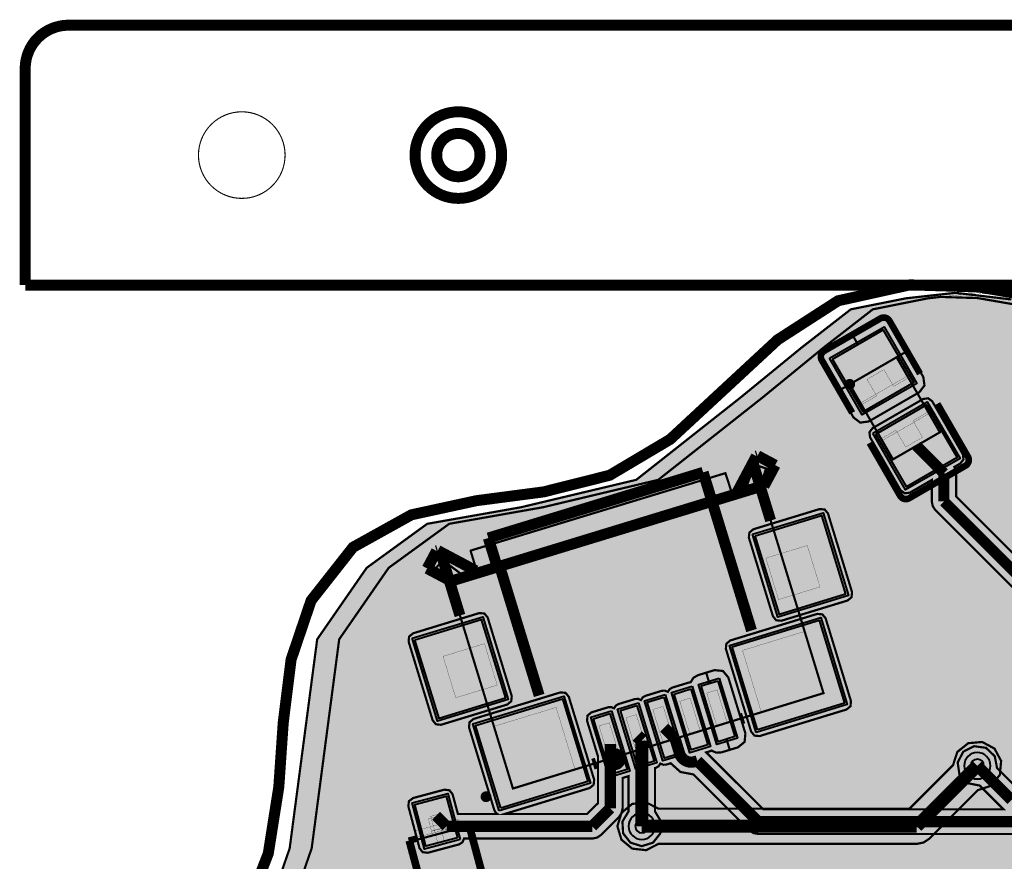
# Model space of a CAD drawing. Header units: millimetres. Extents: x 6.1 to 72.4, y 74.5 to 143.5.
# Drawn here: x 6.09 to 28.82, y 124.03 to 143.47 of the extents above; entities that cross this region are included whole.
import ezdxf

# ---------------------------------------------------------------- set-up
doc = ezdxf.new("R2010")
doc.units = ezdxf.units.MM
doc.header["$MEASUREMENT"] = 0
for name, color, linetype, true_color in [('Board-Outline-Layer', 7, 'Continuous', 0xff00ff), ('Bottom-Layer', 7, 'Continuous', 0x0000ff), ('Bottom-Paste-Mask-Layer', 7, 'Continuous', 0x800000), ('Bottom-Solder-Mask-Layer', 7, 'Continuous', 0xaa00ff), ('Component-Marking-Layer', 7, 'Continuous', 0x66ffcc), ('Component-Shape-Layer', 7, 'Continuous', 0x00cccc), ('Document-Layer', 7, 'Continuous', 0x6464ff), ('Hole-Layer', 7, 'Continuous', 0x222222), ('Multi-Layer', 7, 'Continuous', 0xc0c0c0), ('Pin-Floating-Layer', 7, 'Continuous', 0xff99ff), ('Pin-Soldering-Layer', 7, 'Continuous', 0xcc9999), ('Top-Layer', 7, 'Continuous', 0xff0000), ('Top-Paste-Mask-Layer', 7, 'Continuous', 0x808080), ('Top-Silkscreen-Layer', 7, 'Continuous', 0xffcc00), ('Top-Solder-Mask-Layer', 7, 'Continuous', 0x800080)]:
    doc.layers.add(name, color=color, linetype=linetype, true_color=true_color)

msp = doc.modelspace()

# ---------------------------------------------------------------- hatches: boundary and pattern name
at = {"layer": 'Bottom-Layer'}
for points in [[(27.051, 137.033), (27.341, 137.066), (28.2, 137.039), (29.699, 136.78), (32.721, 136.036), (32.736, 136.033), (32.752, 136.031), (35.407, 135.725), (35.429, 135.723), (35.45, 135.724), (36.302, 135.777), (36.449, 135.763), (37.225, 135.834), (38.532, 135.915), (38.54, 135.915), (38.548, 135.916), (39.654, 136.055), (43.491, 136.403), (44.642, 136.467), (47.246, 136.107), (48.5, 135.478), (49.972, 134.452), (51.433, 133.28), (52.669, 132.217), (53.935, 131.053), (54.899, 129.947), (55.512, 128.898), (56.028, 127.632), (56.66, 125.969), (56.666, 125.955), (56.672, 125.941), (57.238, 124.872), (57.248, 124.854), (57.261, 124.837), (57.927, 123.979), (57.933, 123.972), (57.939, 123.965), (59.394, 122.369), (60.23, 121.095), (60.88, 119.29), (61.259, 117.291), (61.721, 113.314), (61.721, 113.308), (61.722, 113.302), (62.427, 109.098), (62.729, 106.955), (62.875, 104.864), (62.818, 103.201), (62.677, 101.789), (62.461, 100.267), (62.171, 98.799), (61.816, 97.565), (59.764, 94.286), (56.716, 92.266), (53.212, 90.857), (53.202, 90.853), (53.192, 90.848), (49.744, 89.104), (49.711, 89.084), (49.682, 89.059), (47.234, 86.696), (47.219, 86.68), (47.206, 86.663), (45.971, 84.939), (44.795, 83.368), (43.404, 82.075), (41.494, 81.147), (40.553, 80.92), (39.995, 80.866), (38.106, 80.9), (38.101, 80.9), (38.097, 80.9), (35.432, 80.855), (34.29, 80.899), (33.02, 81.153), (31.941, 81.915), (28.893, 84.709), (26.289, 86.487), (17.653, 88.773), (14.224, 90.551), (12.319, 92.583), (11.43, 94.615), (10.668, 96.393), (10.516, 97.531), (11.093, 102.249), (6.718, 112.093), (20.665, 115.792), (18.923, 121.285), (11.684, 121.031), (12.827, 124.333), (13.462, 129.159), (14.605, 130.81), (16.002, 131.826), (18.161, 132.207), (20.828, 132.842), (23.241, 134.747), (24.638, 135.89), (25.781, 136.779)], [(19.885, 124.841), (19.978, 124.532), (20.226, 124.325), (20.547, 124.289), (20.834, 124.435), (26.797, 124.435), (26.953, 124.466), (27.085, 124.554), (28.208, 125.677), (28.514, 125.777), (28.715, 126.03), (28.744, 126.351), (28.591, 126.635), (28.307, 126.788), (27.985, 126.76), (27.733, 126.559), (27.633, 126.252), (26.629, 125.248), (20.834, 125.248), (20.547, 125.394), (20.226, 125.357), (19.978, 125.15)]]:
    msp.add_hatch(color=256, dxfattribs=at).paths.add_polyline_path(points)
at = {"layer": 'Component-Marking-Layer'}
for points in [[(25.188, 135.047, 1), (25.308, 135.047, 1)], [(25.188, 135.047, 1), (25.308, 135.047, 1)], [(16.792, 125.523, 1), (16.912, 125.523, 1)], [(16.792, 125.523, 1), (16.912, 125.523, 1)]]:
    msp.add_hatch(color=256, dxfattribs=at).paths.add_polyline_path(points)
at = {"layer": 'Document-Layer'}
for points in [[(15.575, 125.072), (15.725, 125.113), (15.887, 124.51), (15.736, 124.469)], [(15.575, 125.072), (15.725, 125.113), (15.887, 124.51), (15.736, 124.469)], [(15.21, 124.734), (16.214, 125.003), (16.255, 124.853), (15.25, 124.584)], [(15.21, 124.734), (16.214, 125.003), (16.255, 124.853), (15.25, 124.584)]]:
    msp.add_hatch(color=256, dxfattribs=at).paths.add_polyline_path(points)
at = {"layer": 'Pin-Floating-Layer'}
msp.add_hatch(color=256, dxfattribs=at).paths.add_polyline_path([(15.593, 124.735), (15.902, 124.818), (15.933, 124.702), (15.624, 124.619)])
msp.add_hatch(color=256, dxfattribs=at).paths.add_polyline_path([(15.593, 124.735), (15.902, 124.818), (15.933, 124.702), (15.624, 124.619)])
at = {"layer": 'Pin-Soldering-Layer'}
for points in [[(25.248, 135.047), (26.33, 135.672), (26.58, 135.239), (25.498, 134.614)], [(25.248, 135.047), (26.33, 135.672), (26.58, 135.239), (25.498, 134.614)], [(27.33, 133.94), (26.248, 133.315), (25.998, 133.748), (27.08, 134.373)], [(27.33, 133.94), (26.248, 133.315), (25.998, 133.748), (27.08, 134.373)], [(23.605, 130.077), (23.313, 131.033), (24.269, 131.326), (24.562, 130.369)], [(23.605, 130.077), (23.313, 131.033), (24.269, 131.326), (24.562, 130.369)], [(22.773, 128.902), (24.207, 129.341), (24.646, 127.906), (23.211, 127.468)], [(22.773, 128.902), (24.207, 129.341), (24.646, 127.906), (23.211, 127.468)], [(16.153, 127.809), (15.86, 128.765), (16.817, 129.058), (17.109, 128.101)], [(16.153, 127.809), (15.86, 128.765), (16.817, 129.058), (17.109, 128.101)], [(22.42, 127.226), (22.181, 127.153), (21.947, 127.918), (22.186, 127.991)], [(22.42, 127.226), (22.181, 127.153), (21.947, 127.918), (22.186, 127.991)], [(21.799, 127.036), (21.56, 126.963), (21.326, 127.728), (21.565, 127.801)], [(21.799, 127.036), (21.56, 126.963), (21.326, 127.728), (21.565, 127.801)], [(17.035, 127.148), (18.469, 127.586), (18.908, 126.152), (17.473, 125.713)], [(17.035, 127.148), (18.469, 127.586), (18.908, 126.152), (17.473, 125.713)], [(21.177, 126.846), (20.938, 126.773), (20.704, 127.538), (20.943, 127.611)], [(21.177, 126.846), (20.938, 126.773), (20.704, 127.538), (20.943, 127.611)], [(20.556, 126.656), (20.317, 126.583), (20.083, 127.348), (20.322, 127.421)], [(20.556, 126.656), (20.317, 126.583), (20.083, 127.348), (20.322, 127.421)], [(19.934, 126.466), (19.695, 126.393), (19.461, 127.158), (19.7, 127.231)], [(19.934, 126.466), (19.695, 126.393), (19.461, 127.158), (19.7, 127.231)], [(15.518, 125.015), (15.827, 125.098), (15.904, 124.808), (15.595, 124.726)], [(15.518, 125.015), (15.827, 125.098), (15.904, 124.808), (15.595, 124.726)]]:
    msp.add_hatch(color=256, dxfattribs=at).paths.add_polyline_path(points)
at = {"layer": 'Top-Layer'}
for points in [[(6.41, 112.339), (17.673, 115.168), (17.673, 113.485), (17.642, 113.485), (17.533, 113.439), (17.488, 113.33), (17.488, 112.73), (17.531, 112.623), (17.637, 112.576), (17.637, 111.839), (17.528, 111.794), (17.482, 111.684), (17.482, 110.894), (17.488, 110.853), (17.505, 110.814), (17.414, 110.721), (17.38, 110.594), (17.38, 109.804), (17.456, 109.623), (17.637, 109.548), (18.177, 109.548), (18.358, 109.623), (18.434, 109.804), (18.434, 110.594), (18.4, 110.721), (18.309, 110.814), (18.326, 110.853), (18.332, 110.894), (18.332, 111.684), (18.309, 111.765), (18.247, 111.822), (18.247, 112.576), (18.353, 112.623), (18.397, 112.73), (18.397, 113.33), (18.365, 113.424), (18.282, 113.479), (18.282, 115.321), (20.157, 115.792), (18.415, 121.285), (11.176, 121.031), (12.319, 124.333), (12.954, 129.159), (14.097, 130.81), (15.494, 131.826), (17.653, 132.207), (20.32, 132.842), (22.733, 134.747), (24.13, 135.89), (25.273, 136.779), (26.543, 137.033), (27.664, 137.158), (27.723, 137.156), (28.977, 137.008), (29.72, 136.88), (31.652, 136.404), (32.131, 136.271), (32.303, 136.244), (32.746, 136.135), (32.755, 136.133), (32.763, 136.132), (33.685, 136.026), (34.544, 135.89), (35.941, 135.763), (44.323, 136.525), (47.371, 136.144), (49.403, 134.874), (53.975, 130.937), (55.499, 129.032), (56.133, 127.526), (49.049, 134.611), (48.958, 134.672), (48.85, 134.693), (43.16, 134.693), (43.053, 134.672), (42.961, 134.611), (42.701, 134.351), (42.095, 134.351), (41.986, 134.306), (41.941, 134.196), (41.941, 134.124), (41.216, 134.124), (41.216, 134.547), (41.17, 134.657), (41.061, 134.702), (39.711, 134.702), (39.602, 134.657), (39.557, 134.547), (39.557, 133.997), (39.057, 133.997), (39.057, 134.42), (39.011, 134.53), (38.902, 134.575), (37.552, 134.575), (37.443, 134.53), (37.398, 134.42), (37.398, 134.078), (36.927, 134.078), (36.927, 134.196), (36.881, 134.306), (36.772, 134.351), (35.872, 134.351), (35.763, 134.306), (35.718, 134.196), (35.718, 133.87), (34.993, 133.87), (34.993, 134.928), (34.947, 135.038), (34.838, 135.083), (33.488, 135.083), (33.379, 135.038), (33.334, 134.928), (33.334, 133.697), (32.736, 133.697), (32.736, 133.815), (32.69, 133.925), (32.581, 133.97), (31.681, 133.97), (31.572, 133.925), (31.527, 133.815), (31.527, 133.697), (30.958, 133.697), (30.958, 133.815), (30.912, 133.925), (30.803, 133.97), (29.903, 133.97), (29.794, 133.925), (29.749, 133.815), (29.749, 133.015), (29.794, 132.906), (29.903, 132.861), (30.803, 132.861), (30.912, 132.906), (30.958, 133.015), (30.958, 133.134), (31.527, 133.134), (31.527, 133.015), (31.572, 132.906), (31.681, 132.861), (32.581, 132.861), (32.69, 132.906), (32.736, 133.015), (32.736, 133.134), (33.334, 133.134), (33.259, 133.043), (33.232, 132.928), (33.232, 131.518), (33.307, 131.337), (33.488, 131.262), (34.838, 131.262), (35.019, 131.337), (35.095, 131.518), (35.095, 132.928), (35.019, 133.11), (34.838, 133.185), (34.279, 133.185), (34.298, 133.2), (34.316, 133.216), (34.407, 133.307), (35.746, 133.307), (35.801, 133.259), (35.872, 133.242), (36.772, 133.242), (36.881, 133.287), (36.927, 133.396), (36.927, 133.515), (37.398, 133.515), (37.398, 133.01), (37.443, 132.901), (37.552, 132.856), (38.902, 132.856), (39.011, 132.901), (39.057, 133.01), (39.057, 133.434), (39.557, 133.434), (39.557, 133.137), (39.602, 133.028), (39.711, 132.983), (41.061, 132.983), (41.17, 133.028), (41.216, 133.137), (41.216, 133.561), (41.941, 133.561), (41.941, 133.396), (41.986, 133.287), (42.095, 133.242), (42.701, 133.242), (42.89, 133.053), (42.095, 133.053), (41.914, 132.978), (41.839, 132.796), (41.839, 131.996), (41.914, 131.815), (42.095, 131.74), (42.995, 131.74), (43.176, 131.815), (43.252, 131.996), (43.252, 132.692), (43.788, 132.156), (43.788, 131.943), (38.302, 126.457), (36.843, 126.457), (36.843, 126.501), (36.797, 126.61), (36.688, 126.655), (36.408, 126.655), (36.359, 126.647), (36.315, 126.624), (36.288, 126.683), (36.247, 126.735), (36.003, 126.979), (35.911, 127.04), (35.804, 127.061), (33.103, 127.061), (27.706, 132.459), (27.706, 132.992), (27.695, 133.069), (27.664, 133.14), (27.803, 133.22), (27.875, 133.314), (27.86, 133.431), (27.155, 134.653), (27.061, 134.725), (26.944, 134.709), (25.775, 134.034), (25.703, 133.94), (25.718, 133.823), (26.423, 132.602), (26.517, 132.53), (26.634, 132.545), (27.143, 132.839), (27.143, 132.342), (27.164, 132.235), (27.225, 132.143), (32.78, 126.588), (32.76, 126.546), (32.753, 126.501), (32.753, 125.851), (32.755, 125.832), (32.758, 125.813), (32.717, 125.78), (32.683, 125.738), (32.664, 125.742), (32.646, 125.743), (31.996, 125.743), (31.968, 125.74), (31.941, 125.733), (29.102, 125.733), (28.65, 126.184), (28.597, 126.459), (28.395, 126.652), (28.118, 126.691), (27.869, 126.563), (27.741, 126.315), (27.781, 126.038), (27.973, 125.835), (28.248, 125.782), (28.783, 125.247), (28.79, 125.24), (28.798, 125.233), (23.251, 125.233), (21.936, 126.548), (22.019, 126.573), (22.038, 126.58), (22.056, 126.59), (22.167, 126.541), (22.288, 126.548), (22.67, 126.665), (22.822, 126.79), (22.84, 126.986), (22.446, 128.277), (22.321, 128.428), (22.125, 128.447), (21.743, 128.33), (21.639, 128.269), (21.575, 128.166), (21.554, 128.164), (21.534, 128.16), (21.151, 128.043), (21.089, 128.006), (21.05, 127.945), (20.984, 127.974), (20.912, 127.97), (20.53, 127.853), (20.467, 127.816), (20.429, 127.755), (20.363, 127.784), (20.291, 127.779), (19.908, 127.663), (19.846, 127.626), (19.807, 127.565), (19.741, 127.594), (19.669, 127.589), (19.286, 127.472), (19.195, 127.397), (19.184, 127.28), (19.436, 126.455), (19.436, 125.375), (19.186, 125.126), (17.285, 125.126), (19.245, 125.725), (19.337, 125.8), (19.348, 125.918), (18.763, 127.831), (18.688, 127.922), (18.57, 127.933), (16.562, 127.319), (16.471, 127.244), (16.459, 127.126), (17.044, 125.214), (17.071, 125.163), (17.114, 125.126), (16.202, 125.126), (16.081, 125.578), (16.009, 125.672), (15.891, 125.687), (15.167, 125.493), (15.073, 125.421), (15.058, 125.304), (15.316, 124.338), (15.388, 124.244), (15.506, 124.229), (16.23, 124.423), (16.308, 124.472), (16.344, 124.557), (19.304, 124.557), (19.413, 124.578), (19.505, 124.64), (19.921, 125.056), (19.983, 125.149), (20.005, 125.257), (20.005, 125.957), (20.143, 125.999), (20.143, 125.185), (20.001, 124.951), (20.017, 124.678), (20.186, 124.463), (20.447, 124.382), (20.708, 124.463), (20.877, 124.678), (20.893, 124.951), (20.752, 125.185), (20.752, 126.186), (20.776, 126.193), (20.838, 126.229), (20.876, 126.29), (20.943, 126.262), (21.015, 126.266), (21.115, 126.297), (21.341, 126.095), (21.639, 126.039), (22.932, 124.747), (23.024, 124.685), (23.133, 124.664), (31.861, 124.664), (31.846, 124.627), (31.841, 124.588), (31.841, 124.308), (31.853, 124.249), (31.887, 124.198), (31.853, 124.148), (31.841, 124.088), (31.841, 123.808), (31.846, 123.769), (31.861, 123.733), (31.323, 123.733), (31.323, 123.741), (31.278, 123.85), (31.169, 123.895), (29.792, 123.895), (29.682, 123.85), (29.637, 123.741), (29.637, 122.608), (29.682, 122.499), (29.792, 122.453), (31.056, 122.453), (30.934, 122.332), (29.836, 122.332), (28.776, 123.391), (28.684, 123.453), (28.575, 123.475), (27.006, 123.475), (26.897, 123.453), (26.805, 123.391), (26.399, 122.986), (25.347, 122.986), (25.238, 122.941), (25.193, 122.831), (25.193, 122.332), (23.954, 122.332), (23.904, 122.432), (23.8, 122.472), (23.01, 122.472), (22.968, 122.466), (22.93, 122.449), (22.836, 122.541), (22.71, 122.574), (21.92, 122.574), (21.739, 122.499), (21.663, 122.317), (21.663, 121.777), (21.739, 121.596), (21.92, 121.521), (22.71, 121.521), (22.836, 121.554), (22.93, 121.645), (22.968, 121.628), (23.01, 121.623), (23.8, 121.623), (23.904, 121.663), (23.954, 121.763), (25.193, 121.763), (25.193, 121.431), (25.238, 121.322), (25.347, 121.277), (26.547, 121.277), (26.656, 121.322), (26.702, 121.431), (26.702, 122.484), (26.893, 122.675), (26.893, 121.431), (26.938, 121.322), (27.047, 121.277), (28.247, 121.277), (28.356, 121.322), (28.402, 121.431), (28.402, 122.831), (28.397, 122.87), (28.383, 122.906), (28.457, 122.906), (29.517, 121.846), (29.574, 121.802), (29.641, 121.773), (29.638, 121.757), (29.637, 121.741), (29.637, 121.459), (29.48, 121.459), (29.371, 121.437), (29.279, 121.375), (28.402, 120.498), (28.402, 120.631), (28.356, 120.74), (28.247, 120.786), (27.047, 120.786), (26.938, 120.74), (26.893, 120.631), (26.893, 119.231), (26.919, 119.144), (26.991, 119.087), (26.806, 118.903), (25.137, 118.903), (23.955, 120.085), (23.955, 120.412), (23.909, 120.522), (23.8, 120.567), (23.01, 120.567), (22.968, 120.561), (22.93, 120.544), (22.836, 120.636), (22.71, 120.669), (21.92, 120.669), (21.739, 120.594), (21.663, 120.412), (21.663, 119.872), (21.739, 119.691), (21.92, 119.616), (22.71, 119.616), (22.836, 119.649), (22.93, 119.74), (22.968, 119.723), (23.01, 119.718), (23.517, 119.718), (24.818, 118.417), (24.91, 118.355), (25.019, 118.334), (26.924, 118.334), (27.033, 118.355), (27.125, 118.417), (27.785, 119.077), (28.247, 119.077), (28.356, 119.122), (28.402, 119.231), (28.402, 119.693), (29.598, 120.89), (29.637, 120.89), (29.637, 120.608), (29.682, 120.499), (29.792, 120.453), (31.169, 120.453), (31.278, 120.499), (31.323, 120.608), (31.323, 121.741), (31.308, 121.806), (31.267, 121.86), (31.841, 122.434), (31.841, 122.308), (31.853, 122.249), (31.887, 122.198), (31.853, 122.148), (31.841, 122.088), (31.841, 121.808), (31.843, 121.783), (31.85, 121.758), (31.85, 119.878), (31.046, 119.074), (30.77, 119.023), (30.575, 118.82), (30.535, 118.543), (30.663, 118.293), (30.913, 118.165), (31.19, 118.206), (31.393, 118.4), (31.444, 118.676), (32.33, 119.562), (32.391, 119.654), (32.413, 119.761), (32.413, 121.642), (32.424, 121.654), (32.646, 121.654), (32.664, 121.655), (32.683, 121.658), (32.717, 121.617), (32.758, 121.583), (32.755, 121.565), (32.753, 121.546), (32.753, 121.298), (32.746, 121.26), (32.743, 121.221), (32.743, 119.28), (29.338, 115.875), (23.968, 115.875), (23.851, 115.852), (23.753, 115.786), (21.429, 113.462), (19.523, 113.462), (19.484, 113.479), (19.442, 113.485), (18.842, 113.485), (18.733, 113.439), (18.688, 113.33), (18.688, 112.73), (18.733, 112.621), (18.842, 112.576), (18.893, 112.576), (18.893, 111.838), (18.793, 111.788), (18.753, 111.684), (18.753, 110.894), (18.758, 110.853), (18.775, 110.814), (18.684, 110.721), (18.65, 110.594), (18.65, 109.804), (18.726, 109.623), (18.907, 109.548), (19.447, 109.548), (19.628, 109.623), (19.704, 109.804), (19.704, 110.594), (19.67, 110.721), (19.579, 110.814), (19.596, 110.853), (19.602, 110.894), (19.602, 111.684), (19.561, 111.788), (19.462, 111.838), (19.462, 112.577), (19.558, 112.628), (19.597, 112.73), (19.597, 112.853), (21.555, 112.853), (21.672, 112.876), (21.77, 112.942), (24.094, 115.266), (29.464, 115.266), (29.581, 115.289), (29.679, 115.355), (33.244, 118.919), (33.244, 118.492), (33.208, 118.441), (33.195, 118.38), (33.195, 117.84), (33.241, 117.731), (33.35, 117.686), (34.14, 117.686), (34.235, 117.719), (34.29, 117.803), (34.345, 117.719), (34.44, 117.686), (34.554, 117.686), (34.554, 116.949), (34.395, 116.718), (34.4, 116.437), (34.568, 116.212), (34.835, 116.127), (35.102, 116.212), (35.27, 116.437), (35.275, 116.718), (35.117, 116.949), (35.117, 117.686), (35.23, 117.686), (35.339, 117.731), (35.385, 117.84), (35.385, 118.38), (35.339, 118.49), (35.23, 118.535), (34.44, 118.535), (34.345, 118.502), (34.29, 118.417), (34.235, 118.502), (34.14, 118.535), (33.813, 118.535), (33.813, 120.774), (33.858, 120.75), (33.908, 120.741), (34.188, 120.741), (34.248, 120.753), (34.298, 120.787), (34.348, 120.753), (34.408, 120.741), (34.688, 120.741), (34.748, 120.753), (34.798, 120.787), (34.848, 120.753), (34.908, 120.741), (35.188, 120.741), (35.227, 120.746), (35.264, 120.761), (35.264, 120.535), (35.285, 120.426), (35.347, 120.334), (36.772, 118.909), (36.864, 118.847), (36.973, 118.826), (37.765, 118.826), (37.765, 118.544), (37.81, 118.435), (37.92, 118.389), (39.297, 118.389), (39.406, 118.435), (39.451, 118.544), (39.451, 119.677), (39.449, 119.704), (39.441, 119.731), (39.506, 119.731), (40.356, 118.881), (40.356, 116.205), (40.377, 116.096), (40.439, 116.004), (42.852, 113.591), (42.944, 113.529), (43.053, 113.508), (46.722, 113.508), (46.71, 113.46), (46.706, 113.411), (46.706, 111.674), (46.558, 111.674), (46.449, 111.629), (46.404, 111.52), (46.404, 110.713), (46.449, 110.604), (46.558, 110.559), (47.145, 110.559), (48.23, 109.475), (48.23, 105.57), (47.755, 105.348), (47.675, 105.261), (47.68, 105.143), (47.997, 104.463), (48.084, 104.383), (48.202, 104.388), (49.026, 104.772), (51.344, 104.772), (51.453, 104.794), (51.546, 104.856), (53.602, 106.912), (53.622, 106.917), (53.64, 106.924), (54.547, 107.347), (54.626, 107.434), (54.621, 107.552), (54.304, 108.232), (54.217, 108.312), (54.099, 108.307), (53.193, 107.884), (53.113, 107.797), (53.118, 107.679), (53.26, 107.375), (51.227, 105.341), (49.032, 105.341), (48.866, 105.696), (48.838, 105.737), (48.799, 105.768), (48.799, 109.592), (48.777, 109.701), (48.715, 109.794), (47.577, 110.932), (47.577, 111.52), (47.531, 111.629), (47.422, 111.674), (47.275, 111.674), (47.275, 113.293), (49.068, 115.087), (49.349, 115.087), (50.022, 114.413), (50.131, 114.368), (50.241, 114.413), (51.195, 115.368), (51.241, 115.477), (51.195, 115.586), (50.198, 116.583), (50.089, 116.628), (49.98, 116.583), (49.052, 115.656), (48.95, 115.656), (48.841, 115.634), (48.749, 115.572), (47.253, 114.077), (43.171, 114.077), (40.925, 116.323), (40.925, 116.594), (40.981, 116.539), (41.057, 116.519), (41.656, 116.519), (42.449, 115.725), (42.515, 115.46), (42.719, 115.278), (42.991, 115.245), (43.233, 115.372), (43.36, 115.614), (43.327, 115.886), (43.146, 116.091), (42.88, 116.156), (41.962, 117.074), (41.962, 117.673), (41.916, 117.783), (41.807, 117.828), (41.057, 117.828), (40.981, 117.808), (40.925, 117.753), (40.925, 118.999), (40.903, 119.108), (40.841, 119.2), (39.825, 120.216), (39.733, 120.278), (39.624, 120.3), (36.948, 120.3), (36.507, 120.741), (36.688, 120.741), (36.797, 120.786), (36.843, 120.896), (36.843, 121.546), (36.842, 121.565), (36.838, 121.583), (36.879, 121.617), (36.913, 121.658), (36.932, 121.655), (36.951, 121.654), (37.601, 121.654), (37.628, 121.656), (37.655, 121.664), (40.816, 121.664), (40.816, 121.254), (40.861, 121.145), (40.97, 121.1), (41.834, 121.1), (41.943, 121.145), (41.989, 121.254), (41.989, 122.061), (41.982, 122.105), (41.963, 122.146), (42.427, 122.144), (44.308, 120.263), (44.4, 120.201), (44.509, 120.18), (51.307, 120.18), (51.25, 120.123), (51.23, 120.046), (51.23, 119.927), (42.019, 119.927), (41.989, 119.958), (41.989, 120.554), (41.943, 120.663), (41.834, 120.709), (41.242, 120.709), (40.848, 121.103), (40.756, 121.164), (40.649, 121.186), (40.114, 121.186), (39.883, 121.344), (39.602, 121.339), (39.377, 121.171), (39.292, 120.904), (39.377, 120.637), (39.602, 120.469), (39.883, 120.464), (40.114, 120.623), (40.532, 120.623), (40.816, 120.339), (40.816, 119.748), (40.861, 119.638), (40.97, 119.593), (41.549, 119.593), (41.7, 119.442), (41.793, 119.38), (41.901, 119.358), (51.23, 119.358), (51.23, 119.24), (51.275, 119.13), (51.384, 119.085), (52.248, 119.085), (52.357, 119.13), (52.403, 119.24), (52.403, 119.358), (53.008, 119.358), (53.008, 119.24), (53.053, 119.13), (53.162, 119.085), (54.026, 119.085), (54.135, 119.13), (54.181, 119.24), (54.181, 119.485), (54.365, 119.485), (56.612, 117.239), (56.612, 116.078), (56.633, 115.969), (56.695, 115.877), (61.057, 111.515), (61.057, 97.273), (58.048, 94.265), (57.141, 94.265), (52.57, 98.836), (52.57, 99.183), (52.548, 99.292), (52.486, 99.384), (52.1, 99.771), (52.008, 99.833), (51.899, 99.854), (51.31, 99.854), (51.297, 99.854), (51.285, 99.853), (50.179, 99.757), (50.17, 99.762), (50.161, 99.766), (49.97, 99.839), (50.024, 100.323), (50.01, 100.447), (49.943, 100.553), (49.581, 100.916), (49.703, 100.874), (49.83, 100.897), (50.737, 101.32), (50.869, 101.465), (50.861, 101.661), (50.544, 102.341), (50.399, 102.473), (50.203, 102.465), (49.297, 102.042), (49.164, 101.897), (49.172, 101.701), (49.489, 101.021), (49.498, 101.005), (49.508, 100.989), (46.818, 103.679), (46.818, 104.47), (47.191, 104.844), (47.253, 104.936), (47.275, 105.045), (47.275, 109.052), (47.422, 109.052), (47.531, 109.097), (47.577, 109.207), (47.577, 110.013), (47.531, 110.122), (47.422, 110.168), (46.558, 110.168), (46.449, 110.122), (46.404, 110.013), (46.404, 109.886), (44.778, 109.886), (44.743, 109.892), (44.708, 109.895), (43.017, 109.895), (41.962, 111.023), (41.962, 111.673), (41.916, 111.783), (41.807, 111.828), (41.737, 111.828), (41.737, 112.746), (41.713, 112.863), (41.647, 112.962), (41.48, 113.129), (41.414, 113.395), (41.21, 113.576), (40.938, 113.609), (40.696, 113.482), (40.569, 113.24), (40.602, 112.969), (40.784, 112.764), (41.049, 112.699), (41.128, 112.62), (41.128, 111.828), (41.057, 111.828), (40.948, 111.783), (40.903, 111.673), (40.903, 110.673), (40.948, 110.564), (41.057, 110.519), (41.654, 110.519), (42.686, 109.416), (42.78, 109.349), (42.893, 109.325), (44.646, 109.325), (44.681, 109.319), (44.716, 109.317), (46.404, 109.317), (46.404, 109.207), (46.449, 109.097), (46.558, 109.052), (46.706, 109.052), (46.706, 105.163), (46.512, 104.97), (45.253, 104.97), (45.144, 104.924), (45.099, 104.815), (45.099, 103.465), (45.144, 103.356), (45.253, 103.311), (46.389, 103.311), (49.449, 100.251), (49.416, 99.954), (49.396, 99.929), (49.381, 99.9), (48.985, 98.868), (48.988, 98.75), (49.073, 98.669), (49.654, 98.446), (49.773, 98.449), (49.854, 98.535), (50.102, 99.18), (51.189, 99.274), (51.169, 99.248), (51.154, 99.219), (50.758, 98.188), (50.761, 98.069), (50.847, 97.988), (51.428, 97.765), (51.546, 97.768), (51.627, 97.854), (52.001, 98.826), (52.001, 98.718), (52.022, 98.609), (52.084, 98.517), (56.822, 93.779), (56.914, 93.717), (57.023, 93.696), (58.166, 93.696), (58.275, 93.717), (58.367, 93.779), (61.542, 96.954), (61.604, 97.046), (61.626, 97.155), (61.626, 111.633), (61.604, 111.742), (61.542, 111.834), (57.181, 116.196), (57.181, 117.239), (57.859, 117.918), (57.921, 118.01), (57.943, 118.119), (57.943, 119.608), (59.057, 118.494), (59.149, 118.433), (59.257, 118.411), (59.511, 118.411), (59.618, 118.433), (59.71, 118.494), (59.889, 118.673), (59.95, 118.764), (59.972, 118.872), (59.972, 121.639), (60.04, 121.571), (60.322, 121.141), (60.748, 119.958), (61.018, 119.108), (61.36, 117.307), (61.822, 113.326), (61.822, 113.322), (61.823, 113.319), (62.528, 109.114), (62.831, 106.966), (62.977, 104.866), (62.919, 103.194), (62.779, 101.777), (62.561, 100.25), (62.27, 98.775), (61.925, 97.574), (61.905, 97.515), (60.16, 94.726), (57.341, 92.583), (54.701, 91.346), (53.25, 90.762), (53.244, 90.76), (53.238, 90.757), (50.633, 89.439), (49.213, 88.773), (47.96, 87.254), (47.305, 86.623), (47.296, 86.613), (47.288, 86.603), (46.406, 85.371), (45.022, 83.693), (43.498, 82.169), (42.419, 81.483), (41.876, 81.219), (40.704, 80.899), (37.576, 80.789), (36.922, 80.778), (33.782, 80.899), (32.512, 81.153), (31.433, 81.915), (28.385, 84.709), (25.781, 86.487), (17.145, 88.773), (13.716, 90.551), (11.811, 92.583), (10.922, 94.615), (10.16, 96.393), (10.008, 97.531), (10.584, 102.241), (6.367, 112.018), (6.365, 112.082)], [(24.724, 135.855), (24.604, 135.699), (24.63, 135.504), (25.335, 134.283), (25.491, 134.163), (25.685, 134.189), (26.854, 134.864), (26.974, 135.02), (26.948, 135.215), (26.243, 136.436), (26.088, 136.555), (25.893, 136.53)], [(24.852, 135.632), (26.021, 136.307), (26.726, 135.086), (25.557, 134.411)], [(25.852, 133.9), (27.021, 134.575), (27.726, 133.354), (26.557, 132.679)], [(23.023, 131.7), (22.932, 131.624), (22.92, 131.507), (23.476, 129.69), (23.551, 129.598), (23.669, 129.587), (25.199, 130.055), (25.29, 130.13), (25.302, 130.248), (24.746, 132.065), (24.671, 132.156), (24.553, 132.167)], [(23.068, 131.552), (24.598, 132.02), (25.154, 130.203), (23.624, 129.735)], [(15.167, 129.297), (15.076, 129.222), (15.065, 129.105), (15.62, 127.288), (15.695, 127.196), (15.813, 127.185), (17.343, 127.653), (17.434, 127.728), (17.446, 127.846), (16.89, 129.663), (16.815, 129.754), (16.697, 129.765)], [(15.212, 129.15), (16.742, 129.618), (17.298, 127.801), (15.768, 127.333)], [(22.973, 127.027), (23.049, 126.935), (23.166, 126.924), (25.175, 127.538), (25.266, 127.613), (25.277, 127.731), (24.692, 129.644), (24.617, 129.735), (24.499, 129.746), (22.491, 129.132), (22.4, 129.057), (22.389, 128.939)], [(23.121, 127.072), (22.536, 128.984), (24.545, 129.598), (25.129, 127.686)], [(21.579, 128.012), (21.974, 126.721), (21.591, 126.604), (21.196, 127.895)], [(22.2, 128.202), (22.595, 126.911), (22.213, 126.794), (21.818, 128.085)], [(17.192, 125.259), (16.607, 127.172), (18.615, 127.786), (19.2, 125.873)], [(20.957, 127.822), (21.352, 126.531), (20.969, 126.414), (20.575, 127.705)], [(20.336, 127.632), (20.73, 126.341), (20.348, 126.224), (19.953, 127.515)], [(19.714, 127.442), (20.109, 126.151), (19.726, 126.034), (19.332, 127.325)], [(16.19, 124.572), (15.466, 124.378), (15.207, 125.344), (15.931, 125.538)]]:
    msp.add_hatch(color=256, dxfattribs=at).paths.add_polyline_path(points)
at = {"layer": 'Top-Paste-Mask-Layer'}
for points in [[(24.882, 135.65), (25.991, 136.29), (26.059, 136.272), (26.634, 135.276), (26.616, 135.207), (26.263, 134.998), (26.038, 135.388), (25.649, 135.163), (25.869, 134.782), (25.507, 134.567), (25.439, 134.586), (24.864, 135.582)], [(24.882, 135.65), (25.991, 136.29), (26.059, 136.272), (26.634, 135.276), (26.616, 135.207), (26.263, 134.998), (26.038, 135.388), (25.649, 135.163), (25.869, 134.782), (25.507, 134.567), (25.439, 134.586), (24.864, 135.582)], [(27.696, 133.337), (26.587, 132.697), (26.519, 132.715), (25.944, 133.711), (25.962, 133.779), (26.315, 133.989), (26.54, 133.599), (26.93, 133.824), (26.71, 134.205), (27.071, 134.419), (27.139, 134.401), (27.714, 133.405)], [(27.696, 133.337), (26.587, 132.697), (26.519, 132.715), (25.944, 133.711), (25.962, 133.779), (26.315, 133.989), (26.54, 133.599), (26.93, 133.824), (26.71, 134.205), (27.071, 134.419), (27.139, 134.401), (27.714, 133.405)], [(23.068, 131.552), (24.598, 132.02), (25.154, 130.203), (23.624, 129.735)], [(15.212, 129.15), (16.742, 129.618), (17.298, 127.801), (15.768, 127.333)], [(23.121, 127.072), (22.536, 128.984), (24.545, 129.598), (25.129, 127.686)], [(21.579, 128.012), (21.974, 126.721), (21.591, 126.604), (21.196, 127.895)], [(22.2, 128.202), (22.595, 126.911), (22.213, 126.794), (21.818, 128.085)], [(17.192, 125.259), (16.607, 127.172), (18.615, 127.786), (19.2, 125.873)], [(20.957, 127.822), (21.352, 126.531), (20.969, 126.414), (20.575, 127.705)], [(20.336, 127.632), (20.73, 126.341), (20.348, 126.224), (19.953, 127.515)], [(19.714, 127.442), (20.109, 126.151), (19.726, 126.034), (19.332, 127.325)], [(16.19, 124.572), (15.466, 124.378), (15.207, 125.344), (15.931, 125.538)]]:
    msp.add_hatch(color=256, dxfattribs=at).paths.add_polyline_path(points)
at = {"layer": 'Top-Solder-Mask-Layer'}
for points in [[(24.783, 135.651), (26.04, 136.377), (26.796, 135.068), (25.538, 134.342)], [(25.783, 133.919), (27.04, 134.645), (27.796, 133.336), (26.538, 132.61)], [(23.005, 131.585), (24.632, 132.083), (25.217, 130.169), (23.59, 129.671)], [(15.149, 129.183), (16.776, 129.681), (17.361, 127.767), (15.734, 127.269)], [(23.087, 127.008), (22.473, 129.018), (24.578, 129.662), (25.193, 127.652)], [(22.234, 128.265), (22.659, 126.877), (22.179, 126.73), (21.754, 128.119)], [(21.613, 128.075), (22.037, 126.687), (21.557, 126.54), (21.133, 127.929)], [(17.158, 125.196), (16.544, 127.205), (18.649, 127.849), (19.264, 125.839)], [(20.991, 127.885), (21.415, 126.497), (20.936, 126.35), (20.511, 127.739)], [(20.369, 127.695), (20.794, 126.307), (20.314, 126.16), (19.89, 127.548)], [(19.748, 127.505), (20.172, 126.117), (19.693, 125.97), (19.268, 127.358)], [(16.252, 124.536), (15.43, 124.316), (15.145, 125.38), (15.967, 125.6)]]:
    msp.add_hatch(color=256, dxfattribs=at).paths.add_polyline_path(points)

# ---------------------------------------------------------------- linework, layer by layer
at = {"layer": 'Board-Outline-Layer', "const_width": 0.254}
msp.add_lwpolyline([(7.213, 143.341, 0.414), (6.213, 142.341)], format="xyb", dxfattribs=at)
for points in [[(7.213, 143.341), (34.671, 143.341)], [(6.213, 137.341), (6.213, 142.341)], [(6.213, 137.341), (63.129, 137.341)], [(29.752, 137.031), (28.226, 137.295), (26.636, 137.344), (24.98, 136.977), (23.585, 136.077), (21.104, 133.777), (19.706, 132.947), (18.185, 132.564), (16.629, 132.36), (15.13, 132.034), (13.781, 131.284), (12.813, 130.053), (12.351, 128.689), (12.17, 127.233), (12.068, 125.748), (11.825, 124.213), (11.002, 122.088)]]:
    msp.add_lwpolyline(points, dxfattribs=at)
at = {"layer": 'Bottom-Layer', "const_width": 0.254}
msp.add_lwpolyline([(15.713, 140.341, 1), (16.713, 140.341), (16.713, 140.341, 1), (15.713, 140.341)], format="xyb", dxfattribs=at)
at = {"layer": 'Bottom-Layer'}
for points, const_width in [([(11.093, 102.249), (6.718, 112.093), (20.665, 115.792), (18.923, 121.285), (11.684, 121.031), (12.827, 124.333), (13.462, 129.159), (14.605, 130.81), (16.002, 131.826), (18.161, 132.207), (20.828, 132.842), (23.241, 134.747), (24.638, 135.89), (25.781, 136.779), (27.051, 137.033), (27.341, 137.066), (28.2, 137.039), (29.699, 136.78)], 0.0508), ([(11.093, 102.249), (6.718, 112.093), (20.665, 115.792), (18.923, 121.285), (11.684, 121.031), (12.827, 124.333), (13.462, 129.159), (14.605, 130.81), (16.002, 131.826), (18.161, 132.207), (20.828, 132.842), (23.241, 134.747), (24.638, 135.89), (25.781, 136.779), (27.051, 137.033), (28.194, 137.16), (30.353, 136.906)], 0.00508), ([(26.797, 124.841), (28.194, 126.238)], 0.3), ([(20.447, 124.841), (26.797, 124.841)], 0.3)]:
    msp.add_lwpolyline(points, dxfattribs=dict(at, const_width=const_width))
at = {"layer": 'Bottom-Layer', "const_width": 0.0508}
msp.add_lwpolyline([(19.885, 124.841), (19.978, 124.532), (20.226, 124.325), (20.547, 124.289), (20.834, 124.435), (26.797, 124.435), (26.953, 124.466), (27.085, 124.554), (28.208, 125.677), (28.514, 125.777), (28.715, 126.03), (28.744, 126.351), (28.591, 126.635), (28.307, 126.788), (27.985, 126.76), (27.733, 126.559), (27.633, 126.252), (26.629, 125.248), (20.834, 125.248), (20.547, 125.394), (20.226, 125.357), (19.978, 125.15)], close=True, dxfattribs=at)
at = {"layer": 'Bottom-Paste-Mask-Layer', "const_width": 0.254}
msp.add_lwpolyline([(15.713, 140.341, 1), (16.713, 140.341), (16.713, 140.341, 1), (15.713, 140.341)], format="xyb", dxfattribs=at)
at = {"layer": 'Bottom-Solder-Mask-Layer', "const_width": 0.254}
msp.add_lwpolyline([(15.213, 140.341, 1), (17.213, 140.341), (17.213, 140.341, 1), (15.213, 140.341)], format="xyb", dxfattribs=at)
at = {"layer": 'Component-Marking-Layer', "const_width": 0.129}
for points in [[(25.188, 135.047, 1), (25.308, 135.047), (25.308, 135.047, 1), (25.188, 135.047)], [(25.188, 135.047, 1), (25.308, 135.047), (25.308, 135.047, 1), (25.188, 135.047)], [(16.792, 125.523, 1), (16.912, 125.523), (16.912, 125.523, 1), (16.792, 125.523)], [(16.792, 125.523, 1), (16.912, 125.523), (16.912, 125.523, 1), (16.792, 125.523)]]:
    msp.add_lwpolyline(points, format="xyb", dxfattribs=at)
at = {"layer": 'Component-Shape-Layer', "const_width": 0.0508}
for points in [[(25.248, 135.047), (26.33, 135.672), (27.33, 133.94), (26.248, 133.315)], [(25.248, 135.047), (26.33, 135.672), (27.33, 133.94), (26.248, 133.315)], [(16.497, 131.198), (16.652, 130.691), (16.295, 130.592), (16.244, 130.692), (15.85, 130.989), (15.667, 130.766), (16.008, 130.504), (17.473, 125.713), (24.643, 127.916), (23.184, 132.688), (23.317, 133.105), (23.038, 133.197), (22.881, 132.721), (22.894, 132.61), (22.543, 132.492), (22.378, 132.996), (16.504, 131.21)], [(16.497, 131.198), (16.652, 130.691), (16.295, 130.592), (16.244, 130.692), (15.85, 130.989), (15.667, 130.766), (16.008, 130.504), (17.473, 125.713), (24.643, 127.916), (23.184, 132.688), (23.317, 133.105), (23.038, 133.197), (22.881, 132.721), (22.894, 132.61), (22.543, 132.492), (22.378, 132.996), (16.504, 131.21)], [(15.148, 124.502), (16.403, 124.839), (16.843, 123.197), (15.588, 122.86)], [(15.148, 124.502), (16.403, 124.839), (16.843, 123.197), (15.588, 122.86)]]:
    msp.add_lwpolyline(points, close=True, dxfattribs=at)
at = {"layer": 'Document-Layer', "const_width": 0.254}
msp.add_lwpolyline([(19.691, 126.389, 1), (19.945, 126.389, 1)], format="xyb", close=True, dxfattribs=at)
msp.add_lwpolyline([(19.691, 126.389, 1), (19.945, 126.389, 1)], format="xyb", close=True, dxfattribs=at)
at = {"layer": 'Document-Layer', "const_width": 0.00508}
for points in [[(15.575, 125.072), (15.725, 125.113), (15.887, 124.51), (15.736, 124.469)], [(15.575, 125.072), (15.725, 125.113), (15.887, 124.51), (15.736, 124.469)], [(15.21, 124.734), (16.214, 125.003), (16.255, 124.853), (15.25, 124.584)], [(15.21, 124.734), (16.214, 125.003), (16.255, 124.853), (15.25, 124.584)]]:
    msp.add_lwpolyline(points, close=True, dxfattribs=at)
at = {"layer": 'Hole-Layer'}
for points in [[(28.042, 126.238, 1), (28.347, 126.238), (28.347, 126.238, 1), (28.042, 126.238)], [(20.295, 124.841, 1), (20.6, 124.841), (20.6, 124.841, 1), (20.295, 124.841)]]:
    msp.add_lwpolyline(points, format="xyb", dxfattribs=at)
at = {"layer": 'Multi-Layer', "const_width": 0.0254}
msp.add_lwpolyline([(10.213, 140.341, 1), (12.213, 140.341, 1)], format="xyb", close=True, dxfattribs=at)
at = {"layer": 'Multi-Layer'}
for points in [[(27.889, 126.238, 1), (28.499, 126.238, 1)], [(20.142, 124.841, 1), (20.752, 124.841, 1)]]:
    msp.add_lwpolyline(points, format="xyb", close=True, dxfattribs=at)
at = {"layer": 'Pin-Floating-Layer', "const_width": 0.00508}
msp.add_lwpolyline([(15.593, 124.735), (15.902, 124.818), (15.933, 124.702), (15.624, 124.619)], close=True, dxfattribs=at)
msp.add_lwpolyline([(15.593, 124.735), (15.902, 124.818), (15.933, 124.702), (15.624, 124.619)], close=True, dxfattribs=at)
at = {"layer": 'Pin-Soldering-Layer', "const_width": 0.00508}
for points in [[(25.248, 135.047), (26.33, 135.672), (26.58, 135.239), (25.498, 134.614)], [(25.248, 135.047), (26.33, 135.672), (26.58, 135.239), (25.498, 134.614)], [(27.33, 133.94), (26.248, 133.315), (25.998, 133.748), (27.08, 134.373)], [(27.33, 133.94), (26.248, 133.315), (25.998, 133.748), (27.08, 134.373)], [(23.605, 130.077), (23.313, 131.033), (24.269, 131.326), (24.562, 130.369)], [(23.605, 130.077), (23.313, 131.033), (24.269, 131.326), (24.562, 130.369)], [(22.773, 128.902), (24.207, 129.341), (24.646, 127.906), (23.211, 127.468)], [(22.773, 128.902), (24.207, 129.341), (24.646, 127.906), (23.211, 127.468)], [(16.153, 127.809), (15.86, 128.765), (16.817, 129.058), (17.109, 128.101)], [(16.153, 127.809), (15.86, 128.765), (16.817, 129.058), (17.109, 128.101)], [(22.42, 127.226), (22.181, 127.153), (21.947, 127.918), (22.186, 127.991)], [(22.42, 127.226), (22.181, 127.153), (21.947, 127.918), (22.186, 127.991)], [(21.799, 127.036), (21.56, 126.963), (21.326, 127.728), (21.565, 127.801)], [(21.799, 127.036), (21.56, 126.963), (21.326, 127.728), (21.565, 127.801)], [(17.035, 127.148), (18.469, 127.586), (18.908, 126.152), (17.473, 125.713)], [(17.035, 127.148), (18.469, 127.586), (18.908, 126.152), (17.473, 125.713)], [(21.177, 126.846), (20.938, 126.773), (20.704, 127.538), (20.943, 127.611)], [(21.177, 126.846), (20.938, 126.773), (20.704, 127.538), (20.943, 127.611)], [(20.556, 126.656), (20.317, 126.583), (20.083, 127.348), (20.322, 127.421)], [(20.556, 126.656), (20.317, 126.583), (20.083, 127.348), (20.322, 127.421)], [(19.934, 126.466), (19.695, 126.393), (19.461, 127.158), (19.7, 127.231)], [(19.934, 126.466), (19.695, 126.393), (19.461, 127.158), (19.7, 127.231)], [(15.518, 125.015), (15.827, 125.098), (15.904, 124.808), (15.595, 124.726)], [(15.518, 125.015), (15.827, 125.098), (15.904, 124.808), (15.595, 124.726)]]:
    msp.add_lwpolyline(points, close=True, dxfattribs=at)
at = {"layer": 'Top-Layer'}
for points, const_width in [([(15.713, 140.341, 1), (16.713, 140.341), (16.713, 140.341, 1), (15.713, 140.341)], 0.254), ([(21.321, 126.521, 0.414), (21.673, 126.334)], 0.26)]:
    msp.add_lwpolyline(points, format="xyb", dxfattribs=dict(at, const_width=const_width))
for points, const_width in [([(10.584, 102.241), (6.246, 112.298), (20.157, 115.792), (18.415, 121.285), (11.176, 121.031), (12.319, 124.333), (12.954, 129.159), (14.097, 130.81), (15.494, 131.826), (17.653, 132.207), (20.32, 132.842), (22.733, 134.747), (24.13, 135.89), (25.273, 136.779), (26.543, 137.033), (27.686, 137.16), (29.845, 136.906)], 0.00508), ([(11.176, 121.031), (12.319, 124.333), (12.954, 129.159), (14.097, 130.81), (15.494, 131.826), (17.653, 132.207), (20.32, 132.842), (22.733, 134.747), (24.13, 135.89), (25.273, 136.779), (26.543, 137.033), (27.664, 137.158), (27.723, 137.156), (28.977, 137.008)], 0.0508), ([(25.438, 135.968), (25.308, 136.192)], 0.0508), ([(26.371, 135.696), (26.596, 135.825)], 0.0508), ([(25.207, 135.023), (24.982, 134.894)], 0.0508), ([(33.103, 127.061), (27.706, 132.459), (27.706, 132.992), (27.695, 133.069), (27.664, 133.14), (27.803, 133.22), (27.875, 133.314), (27.86, 133.431), (27.155, 134.653), (27.061, 134.725), (26.944, 134.709), (25.775, 134.034), (25.703, 133.94), (25.718, 133.823), (26.423, 132.602), (26.517, 132.53), (26.634, 132.545), (27.143, 132.839), (27.143, 132.342), (27.164, 132.235), (27.225, 132.143), (32.78, 126.588)], 0.0508), ([(26.789, 133.627), (27.424, 132.992)], 0.254), ([(27.424, 132.992), (27.424, 132.342)], 0.254), ([(27.424, 132.342), (32.987, 126.78)], 0.254), ([(29.102, 125.733), (28.65, 126.184), (28.597, 126.459), (28.395, 126.652), (28.118, 126.691), (27.869, 126.563), (27.741, 126.315), (27.781, 126.038), (27.973, 125.835), (28.248, 125.782), (28.783, 125.247), (28.79, 125.24), (28.798, 125.233), (23.251, 125.233), (21.936, 126.548), (22.019, 126.573), (22.038, 126.58), (22.056, 126.59), (22.167, 126.541), (22.288, 126.548), (22.67, 126.665), (22.822, 126.79), (22.84, 126.986), (22.446, 128.277), (22.321, 128.428), (22.125, 128.447), (21.743, 128.33), (21.639, 128.269), (21.575, 128.166), (21.554, 128.164), (21.534, 128.16), (21.151, 128.043), (21.089, 128.006), (21.05, 127.945), (20.984, 127.974), (20.912, 127.97), (20.53, 127.853), (20.467, 127.816), (20.429, 127.755), (20.363, 127.784), (20.291, 127.779), (19.908, 127.663), (19.846, 127.626), (19.807, 127.565), (19.741, 127.594), (19.669, 127.589), (19.286, 127.472), (19.195, 127.397), (19.184, 127.28), (19.436, 126.455), (19.436, 125.375), (19.186, 125.126), (17.285, 125.126), (19.245, 125.725), (19.337, 125.8), (19.348, 125.918), (18.763, 127.831), (18.688, 127.922), (18.57, 127.933), (16.562, 127.319), (16.471, 127.244), (16.459, 127.126), (17.044, 125.214), (17.071, 125.163), (17.114, 125.126), (16.202, 125.126), (16.081, 125.578), (16.009, 125.672), (15.891, 125.687), (15.167, 125.493), (15.073, 125.421), (15.058, 125.304), (15.316, 124.338), (15.388, 124.244), (15.506, 124.229), (16.23, 124.423), (16.308, 124.472), (16.344, 124.557), (19.304, 124.557), (19.413, 124.578), (19.505, 124.64), (19.921, 125.056), (19.983, 125.149), (20.005, 125.257), (20.005, 125.957), (20.143, 125.999), (20.143, 125.185), (20.001, 124.951), (20.017, 124.678), (20.186, 124.463), (20.447, 124.382), (20.708, 124.463), (20.877, 124.678), (20.893, 124.951), (20.752, 125.185), (20.752, 126.186), (20.776, 126.193), (20.838, 126.229), (20.876, 126.29), (20.943, 126.262), (21.015, 126.266), (21.115, 126.297), (21.341, 126.095), (21.639, 126.039), (22.932, 124.747), (23.024, 124.685), (23.133, 124.664), (31.861, 124.664)], 0.0508), ([(22.01, 128.141), (21.934, 128.389)], 0.0508), ([(20.342, 126.928), (20.447, 126.822)], 0.3), ([(20.963, 127.118), (21.216, 126.865)], 0.26), ([(19.72, 126.738), (19.72, 125.257)], 0.26), ([(20.447, 126.822), (20.447, 124.841)], 0.3), ([(21.216, 126.865), (21.321, 126.521)], 0.26), ([(22.403, 126.855), (22.479, 126.607)], 0.0508), ([(21.673, 126.334), (21.73, 126.351)], 0.26), ([(21.73, 126.351), (23.133, 124.948)], 0.26), ([(28.984, 125.448), (28.194, 126.238)], 0.26), ([(19.72, 125.257), (19.304, 124.841)], 0.26), ([(15.942, 124.841), (15.699, 125.085)], 0.26), ([(23.133, 124.948), (32.321, 124.948)], 0.26), ([(19.304, 124.841), (15.942, 124.841)], 0.26)]:
    msp.add_lwpolyline(points, dxfattribs=dict(at, const_width=const_width))
at = {"layer": 'Top-Layer', "const_width": 0.0508}
for points in [[(24.724, 135.855), (24.604, 135.699), (24.63, 135.504), (25.335, 134.283), (25.491, 134.163), (25.685, 134.189), (26.854, 134.864), (26.974, 135.02), (26.948, 135.215), (26.243, 136.436), (26.088, 136.555), (25.893, 136.53)], [(23.023, 131.7), (22.932, 131.624), (22.92, 131.507), (23.476, 129.69), (23.551, 129.598), (23.669, 129.587), (25.199, 130.055), (25.29, 130.13), (25.302, 130.248), (24.746, 132.065), (24.671, 132.156), (24.553, 132.167)], [(15.167, 129.297), (15.076, 129.222), (15.065, 129.105), (15.62, 127.288), (15.695, 127.196), (15.813, 127.185), (17.343, 127.653), (17.434, 127.728), (17.446, 127.846), (16.89, 129.663), (16.815, 129.754), (16.697, 129.765)], [(22.973, 127.027), (23.049, 126.935), (23.166, 126.924), (25.175, 127.538), (25.266, 127.613), (25.277, 127.731), (24.692, 129.644), (24.617, 129.735), (24.499, 129.746), (22.491, 129.132), (22.4, 129.057), (22.389, 128.939)]]:
    msp.add_lwpolyline(points, close=True, dxfattribs=at)
at = {"layer": 'Top-Layer'}
for points in [[(24.852, 135.632), (26.021, 136.307), (26.726, 135.086), (25.557, 134.411)], [(25.852, 133.9), (27.021, 134.575), (27.726, 133.354), (26.557, 132.679)], [(23.068, 131.552), (24.598, 132.02), (25.154, 130.203), (23.624, 129.735)], [(15.212, 129.15), (16.742, 129.618), (17.298, 127.801), (15.768, 127.333)], [(23.121, 127.072), (22.536, 128.984), (24.545, 129.598), (25.129, 127.686)], [(21.579, 128.012), (21.974, 126.721), (21.591, 126.604), (21.196, 127.895)], [(22.2, 128.202), (22.595, 126.911), (22.213, 126.794), (21.818, 128.085)], [(17.192, 125.259), (16.607, 127.172), (18.615, 127.786), (19.2, 125.873)], [(20.957, 127.822), (21.352, 126.531), (20.969, 126.414), (20.575, 127.705)], [(20.336, 127.632), (20.73, 126.341), (20.348, 126.224), (19.953, 127.515)], [(19.714, 127.442), (20.109, 126.151), (19.726, 126.034), (19.332, 127.325)], [(16.19, 124.572), (15.466, 124.378), (15.207, 125.344), (15.931, 125.538)]]:
    msp.add_lwpolyline(points, close=True, dxfattribs=at)
at = {"layer": 'Top-Paste-Mask-Layer', "const_width": 0.254}
msp.add_lwpolyline([(15.713, 140.341, 1), (16.713, 140.341), (16.713, 140.341, 1), (15.713, 140.341)], format="xyb", dxfattribs=at)
at = {"layer": 'Top-Paste-Mask-Layer', "const_width": 0.00508}
for points in [[(24.882, 135.65), (25.991, 136.29), (26.059, 136.272), (26.634, 135.276), (26.616, 135.207), (26.263, 134.998), (26.038, 135.388), (25.649, 135.163), (25.869, 134.782), (25.507, 134.567), (25.439, 134.586), (24.864, 135.582)], [(24.882, 135.65), (25.991, 136.29), (26.059, 136.272), (26.634, 135.276), (26.616, 135.207), (26.263, 134.998), (26.038, 135.388), (25.649, 135.163), (25.869, 134.782), (25.507, 134.567), (25.439, 134.586), (24.864, 135.582)], [(27.696, 133.337), (26.587, 132.697), (26.519, 132.715), (25.944, 133.711), (25.962, 133.779), (26.315, 133.989), (26.54, 133.599), (26.93, 133.824), (26.71, 134.205), (27.071, 134.419), (27.139, 134.401), (27.714, 133.405)], [(27.696, 133.337), (26.587, 132.697), (26.519, 132.715), (25.944, 133.711), (25.962, 133.779), (26.315, 133.989), (26.54, 133.599), (26.93, 133.824), (26.71, 134.205), (27.071, 134.419), (27.139, 134.401), (27.714, 133.405)]]:
    msp.add_lwpolyline(points, close=True, dxfattribs=at)
at = {"layer": 'Top-Paste-Mask-Layer'}
for points in [[(23.068, 131.552), (24.598, 132.02), (25.154, 130.203), (23.624, 129.735)], [(15.212, 129.15), (16.742, 129.618), (17.298, 127.801), (15.768, 127.333)], [(23.121, 127.072), (22.536, 128.984), (24.545, 129.598), (25.129, 127.686)], [(21.579, 128.012), (21.974, 126.721), (21.591, 126.604), (21.196, 127.895)], [(22.2, 128.202), (22.595, 126.911), (22.213, 126.794), (21.818, 128.085)], [(17.192, 125.259), (16.607, 127.172), (18.615, 127.786), (19.2, 125.873)], [(20.957, 127.822), (21.352, 126.531), (20.969, 126.414), (20.575, 127.705)], [(20.336, 127.632), (20.73, 126.341), (20.348, 126.224), (19.953, 127.515)], [(19.714, 127.442), (20.109, 126.151), (19.726, 126.034), (19.332, 127.325)], [(16.19, 124.572), (15.466, 124.378), (15.207, 125.344), (15.931, 125.538)]]:
    msp.add_lwpolyline(points, close=True, dxfattribs=at)
at = {"layer": 'Top-Silkscreen-Layer'}
for points, const_width in [([(24.657, 135.818), (25.958, 136.569)], 0.152), ([(24.657, 135.818), (25.958, 136.569)], 0.152), ([(26.166, 136.514), (26.871, 135.293)], 0.152), ([(26.166, 136.514), (26.871, 135.293)], 0.152), ([(25.306, 134.389), (24.601, 135.61)], 0.152), ([(25.306, 134.389), (24.601, 135.61)], 0.152), ([(27.977, 133.377), (27.272, 134.598)], 0.152), ([(27.977, 133.377), (27.272, 134.598)], 0.152), ([(25.707, 133.694), (26.412, 132.473)], 0.152), ([(25.707, 133.694), (26.412, 132.473)], 0.152), ([(23.093, 133.389), (22.628, 132.515)], 0.254), ([(23.093, 133.389), (22.628, 132.515)], 0.254), ([(23.121, 133.398), (23.093, 133.389)], 0.254), ([(23.121, 133.398), (23.093, 133.389)], 0.254), ([(23.527, 133.182), (23.121, 133.398)], 0.254), ([(23.527, 133.182), (23.121, 133.398)], 0.254), ([(23.007, 133.259), (23.422, 131.902)], 0.254), ([(23.007, 133.259), (23.422, 131.902)], 0.254), ([(23.268, 132.695), (23.527, 133.182)], 0.254), ([(23.268, 132.695), (23.527, 133.182)], 0.254), ([(23.527, 133.182), (23.527, 133.182)], 0.254), ([(23.527, 133.182), (23.527, 133.182)], 0.254), ([(26.62, 132.417), (27.921, 133.168)], 0.152), ([(26.62, 132.417), (27.921, 133.168)], 0.152), ([(21.864, 133.014), (16.905, 131.498)], 0.254), ([(21.864, 133.014), (16.905, 131.498)], 0.254), ([(22.069, 132.344), (21.864, 133.014)], 0.254), ([(22.069, 132.344), (21.864, 133.014)], 0.254), ([(23.183, 132.685), (16.01, 130.492)], 0.254), ([(23.183, 132.685), (16.01, 130.492)], 0.254), ([(23.187, 132.67), (23.268, 132.695)], 0.254), ([(23.187, 132.67), (23.268, 132.695)], 0.254), ([(22.069, 132.344), (22.981, 129.362)], 0.254), ([(22.069, 132.344), (22.981, 129.362)], 0.254), ([(16.905, 131.498), (17.11, 130.828)], 0.254), ([(16.905, 131.498), (17.11, 130.828)], 0.254), ([(15.494, 130.795), (15.71, 131.2)], 0.254), ([(15.494, 130.795), (15.71, 131.2)], 0.254), ([(15.71, 131.2), (15.739, 131.209)], 0.254), ([(15.71, 131.2), (15.739, 131.209)], 0.254), ([(15.739, 131.209), (16.613, 130.744)], 0.254), ([(15.739, 131.209), (16.613, 130.744)], 0.254), ([(15.835, 131.066), (16.25, 129.709)], 0.254), ([(15.835, 131.066), (16.25, 129.709)], 0.254), ([(17.167, 130.846), (18.079, 127.863)], 0.254), ([(17.167, 130.846), (18.079, 127.863)], 0.254), ([(15.982, 130.536), (15.494, 130.795)], 0.254), ([(15.494, 130.795), (15.494, 130.795)], 0.254), ([(15.982, 130.536), (15.494, 130.795)], 0.254), ([(15.494, 130.795), (15.494, 130.795)], 0.254), ([(16.063, 130.56), (15.982, 130.536)], 0.254), ([(16.063, 130.56), (15.982, 130.536)], 0.254), ([(22.714, 127.313), (22.798, 127.339)], 0.254), ([(22.714, 127.313), (22.798, 127.339)], 0.254), ([(19.401, 126.3), (19.319, 126.275)], 0.254), ([(19.319, 126.275), (19.401, 126.3)], 0.254), ([(19.401, 126.3), (19.319, 126.275)], 0.254), ([(19.319, 126.275), (19.401, 126.3)], 0.254), ([(16.47, 124.884), (16.271, 124.83)], 0.152), ([(16.47, 124.884), (16.271, 124.83)], 0.152), ([(16.924, 123.191), (16.47, 124.884)], 0.152), ([(16.924, 123.191), (16.47, 124.884)], 0.152), ([(15.067, 124.508), (15.257, 124.559)], 0.152), ([(15.067, 124.508), (15.257, 124.559)], 0.152), ([(15.521, 122.815), (15.067, 124.508)], 0.152), ([(15.521, 122.815), (15.067, 124.508)], 0.152)]:
    msp.add_lwpolyline(points, dxfattribs=dict(at, const_width=const_width))
at = {"layer": 'Top-Silkscreen-Layer', "const_width": 0.152}
for points in [[(25.958, 136.569, -0.414), (26.166, 136.514)], [(25.958, 136.569, -0.414), (26.166, 136.514)], [(24.601, 135.61, -0.414), (24.657, 135.818)], [(24.601, 135.61, -0.414), (24.657, 135.818)], [(27.921, 133.168, 0.414), (27.977, 133.377)], [(27.921, 133.168, 0.414), (27.977, 133.377)], [(26.412, 132.473, 0.414), (26.62, 132.417)], [(26.412, 132.473, 0.414), (26.62, 132.417)]]:
    msp.add_lwpolyline(points, format="xyb", dxfattribs=at)
at = {"layer": 'Top-Solder-Mask-Layer', "const_width": 0.254}
msp.add_lwpolyline([(15.213, 140.341, 1), (17.213, 140.341), (17.213, 140.341, 1), (15.213, 140.341)], format="xyb", dxfattribs=at)
at = {"layer": 'Top-Solder-Mask-Layer'}
for points in [[(24.783, 135.651), (26.04, 136.377), (26.796, 135.068), (25.538, 134.342)], [(25.783, 133.919), (27.04, 134.645), (27.796, 133.336), (26.538, 132.61)], [(23.005, 131.585), (24.632, 132.083), (25.217, 130.169), (23.59, 129.671)], [(15.149, 129.183), (16.776, 129.681), (17.361, 127.767), (15.734, 127.269)], [(23.087, 127.008), (22.473, 129.018), (24.578, 129.662), (25.193, 127.652)], [(22.234, 128.265), (22.659, 126.877), (22.179, 126.73), (21.754, 128.119)], [(21.613, 128.075), (22.037, 126.687), (21.557, 126.54), (21.133, 127.929)], [(17.158, 125.196), (16.544, 127.205), (18.649, 127.849), (19.264, 125.839)], [(20.991, 127.885), (21.415, 126.497), (20.936, 126.35), (20.511, 127.739)], [(20.369, 127.695), (20.794, 126.307), (20.314, 126.16), (19.89, 127.548)], [(19.748, 127.505), (20.172, 126.117), (19.693, 125.97), (19.268, 127.358)], [(16.252, 124.536), (15.43, 124.316), (15.145, 125.38), (15.967, 125.6)]]:
    msp.add_lwpolyline(points, close=True, dxfattribs=at)

doc.saveas('drawing.dxf')
